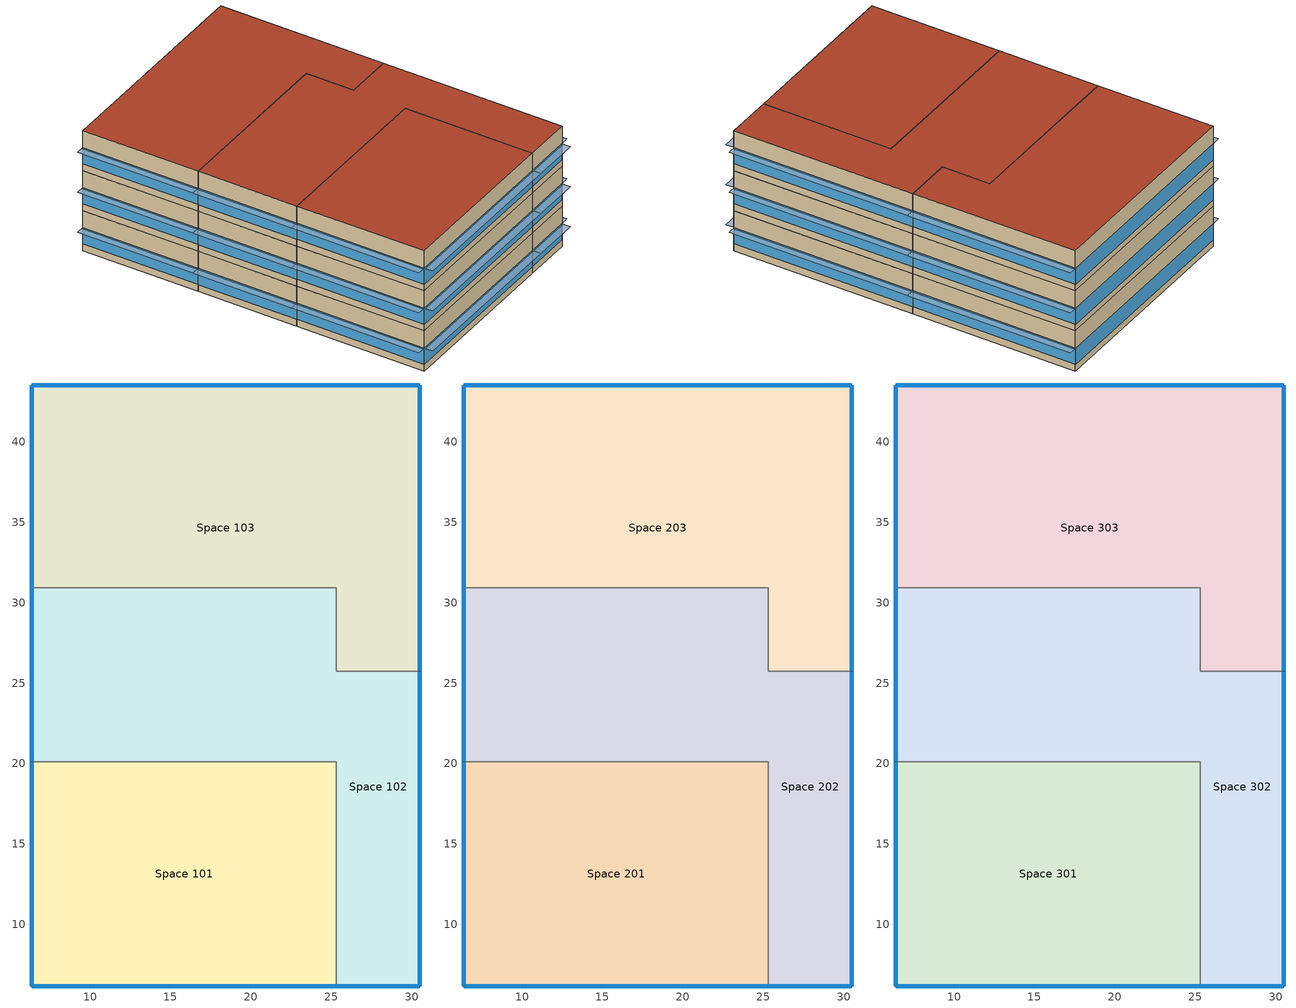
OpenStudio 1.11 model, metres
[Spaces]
Space 101
 floor ground: 25.33,20.11 25.33,6.16 6.37,6.16 6.37,20.11 z0
 wall outside: 6.37,20.11 6.37,6.16 25.33,6.16 z0:4.5
 wall to Space 102: 25.33,6.16 25.33,20.11 6.37,20.11 z0:4.5
 window: 6.39,6.16 25.3,6.16 z0.76:2.56; 6.37,20.08 6.37,6.19 z0.76:2.57
Space 102
 floor ground: 25.33,30.92 25.33,25.75 30.52,25.75 30.52,6.16 25.33,6.16 25.33,20.11 6.37,20.11 6.37,30.92 z0
 wall outside: 25.33,6.16 30.52,6.16 30.52,25.75 / 6.37,30.92 6.37,20.11 z0:4.5
 wall to Space 103: 30.52,25.75 25.33,25.75 25.33,30.92 6.37,30.92 z0:4.5
 window: 6.37,30.9 6.37,20.13 z0.76:2.57; 25.35,6.16 30.49,6.16 z0.76:2.58; 30.52,6.19 30.52,25.72 z0.76:2.56
Space 103
 floor ground: 30.52,43.54 30.52,25.75 25.33,25.75 25.33,30.92 6.37,30.92 6.37,43.54 z0
 wall outside: 30.52,25.75 30.52,43.54 6.37,43.54 6.37,30.92 z0:4.5
 window: 6.37,43.52 6.37,30.95 / 30.52,25.77 30.52,43.52 z0.76:2.57; 30.49,43.54 6.39,43.54 z0.76:2.56
Space 201
 floor to Space 101: 25.33,20.11 25.33,6.16 6.37,6.16 6.37,20.11 z4.5
 wall outside: 6.37,20.11 6.37,6.16 25.33,6.16 z4.5:9
 wall to Space 202: 25.33,6.16 25.33,20.11 6.37,20.11 z4.5:9
 window: 6.39,6.16 25.3,6.16 z5.26:7.06; 6.37,20.08 6.37,6.19 z5.26:7.07
Space 202
 floor to Space 102: 25.33,30.92 25.33,25.75 30.52,25.75 30.52,6.16 25.33,6.16 25.33,20.11 6.37,20.11 6.37,30.92 z4.5
 wall outside: 25.33,6.16 30.52,6.16 30.52,25.75 / 6.37,30.92 6.37,20.11 z4.5:9
 wall to Space 203: 30.52,25.75 25.33,25.75 25.33,30.92 6.37,30.92 z4.5:9
 window: 6.37,30.9 6.37,20.13 z5.26:7.07; 25.35,6.16 30.49,6.16 z5.26:7.08; 30.52,6.19 30.52,25.72 z5.26:7.06
Space 203
 floor to Space 103: 30.52,43.54 30.52,25.75 25.33,25.75 25.33,30.92 6.37,30.92 6.37,43.54 z4.5
 wall outside: 30.52,25.75 30.52,43.54 6.37,43.54 6.37,30.92 z4.5:9
 window: 6.37,43.52 6.37,30.95 / 30.52,25.77 30.52,43.52 z5.26:7.07; 30.49,43.54 6.39,43.54 z5.26:7.06
Space 301
 floor to Space 201: 25.33,20.11 25.33,6.16 6.37,6.16 6.37,20.11 z9
 wall outside: 6.37,20.11 6.37,6.16 25.33,6.16 z9:13.5
 wall to Space 302: 25.33,6.16 25.33,20.11 6.37,20.11 z9:13.5
 window: 6.39,6.16 25.3,6.16 z9.76:11.56; 6.37,20.08 6.37,6.19 z9.76:11.57
 roof outside: 25.33,6.16 25.33,20.11 6.37,20.11 6.37,6.16 z13.5
Space 302
 floor to Space 202: 25.33,30.92 25.33,25.75 30.52,25.75 30.52,6.16 25.33,6.16 25.33,20.11 6.37,20.11 6.37,30.92 z9
 wall outside: 25.33,6.16 30.52,6.16 30.52,25.75 / 6.37,30.92 6.37,20.11 z9:13.5
 wall to Space 303: 30.52,25.75 25.33,25.75 25.33,30.92 6.37,30.92 z9:13.5
 window: 25.35,6.16 30.49,6.16 z9.76:11.58; 6.37,30.9 6.37,20.13 z9.76:11.57; 30.52,6.19 30.52,25.72 z9.76:11.56
 roof outside: 30.52,6.16 30.52,25.75 25.33,25.75 25.33,30.92 6.37,30.92 6.37,20.11 25.33,20.11 25.33,6.16 z13.5
Space 303
 floor to Space 203: 30.52,43.54 30.52,25.75 25.33,25.75 25.33,30.92 6.37,30.92 6.37,43.54 z9
 wall outside: 30.52,25.75 30.52,43.54 6.37,43.54 6.37,30.92 z9:13.5
 window: 30.49,43.54 6.39,43.54 z9.76:11.56; 6.37,43.52 6.37,30.95 / 30.52,25.77 30.52,43.52 z9.76:11.57
 roof outside: 30.52,25.75 30.52,43.54 6.37,43.54 6.37,30.92 25.33,30.92 25.33,25.75 z13.5
shading: 31.42,6.19 31.42,25.72 30.52,25.72 30.52,6.19 z11.56; 6.37,6.19 6.37,20.08 5.47,20.08 5.47,6.19 z2.57; 6.37,30.95 6.37,43.52 5.47,43.52 5.47,30.95 z11.57; 25.3,5.26 25.3,6.16 6.39,6.16 6.39,5.26 z11.56; 31.42,25.77 31.42,43.52 30.52,43.52 30.52,25.77 z2.57; 31.42,25.77 31.42,43.52 30.52,43.52 30.52,25.77 z11.57; 25.3,5.26 25.3,6.16 6.39,6.16 6.39,5.26 z7.06; 31.42,6.19 31.42,25.72 30.52,25.72 30.52,6.19 z2.56; 6.37,6.19 6.37,20.08 5.47,20.08 5.47,6.19 z7.07; 30.49,5.25 30.49,6.16 25.35,6.16 25.35,5.25 z2.58; 25.3,5.26 25.3,6.16 6.39,6.16 6.39,5.26 z2.56; 6.37,20.13 6.37,30.9 5.47,30.9 5.47,20.13 z11.57; 30.49,5.25 30.49,6.16 25.35,6.16 25.35,5.25 z7.08; 6.37,6.19 6.37,20.08 5.47,20.08 5.47,6.19 z11.57; 31.42,6.19 31.42,25.72 30.52,25.72 30.52,6.19 z7.06; 30.49,5.25 30.49,6.16 25.35,6.16 25.35,5.25 z11.58; 6.37,20.13 6.37,30.9 5.47,30.9 5.47,20.13 z2.57; 31.42,25.77 31.42,43.52 30.52,43.52 30.52,25.77 z7.07; 6.37,30.95 6.37,43.52 5.47,43.52 5.47,30.95 z7.07; 6.37,20.13 6.37,30.9 5.47,30.9 5.47,20.13 z7.07; 6.37,30.95 6.37,43.52 5.47,43.52 5.47,30.95 z2.57
[Building]
Building 1: Space Type=189.1-2009 - Office - OpenOffice - CZ4-8; Default Construction Set=189.1-2009 - CZ5 - Office
[Site]
Piacenza: Latitude {deg}=44.92; Longitude {deg}=9.73; Time Zone {hr}=1; Elevation {m}=134
[ClimateZones]
Climate Zone Institution Name 1=ASHRAE; Climate Zone Document Name 1=ANSI/ASHRAE Standard 169; Climate Zone Document Year 1=2006; Climate Zone Institution Name 2=CEC; Climate Zone Document Name 2=California Climate Zone Descriptions; Climate Zone Document Year 2=1995
[DefaultConstructionSet] Interior Partition Construction=Interior Partition
Name | Default Exterior Surface Constructions | Default Interior Surface Constructions | Default Ground Contact Surface Constructions | Default Exterior SubSurface Constructions | Default Interior SubSurface Constructions
189.1-2009 - CZ1 - Office | Default Surface Constructions 1 | Default Surface Constructions 2 | Default Surface Constructions 3 | Default Sub Surface Constructions 1 | Default Sub Surface Constructions 2
189.1-2009 - CZ3 - Office | Default Surface Constructions 7 | Default Surface Constructions 8 | Default Surface Constructions 9 | Default Sub Surface Constructions 5 | Default Sub Surface Constructions 6
189.1-2009 - CZ5 - Office | Default Surface Constructions 13 | Default Surface Constructions 14 | Default Surface Constructions 15 | Default Sub Surface Constructions 9 | Default Sub Surface Constructions 10
[DefaultSurfaceConstructions]
Name | Floor Construction | Wall Construction | Roof Ceiling Construction
Default Surface Constructions 1 | ExtSlabCarpet 4in ClimateZone 1-8 | New Wall Composition 2 | ASHRAE 189.1-2009 ExtRoof IEAD ClimateZone 1
Default Surface Constructions 2; Default Surface Constructions 8; Default Surface Constructions 14 | Interior Floor | Interior Wall | Interior Ceiling
Default Surface Constructions 3; Default Surface Constructions 9; Default Surface Constructions 15 | ExtSlabCarpet 4in ClimateZone 1-8 | ExtSlabCarpet 4in ClimateZone 1-8 | ExtSlabCarpet 4in ClimateZone 1-8
Default Surface Constructions 7 | ExtSlabCarpet 4in ClimateZone 1-8 | ASHRAE 189.1-2009 ExtWall Mass ClimateZone 3 | ASHRAE 189.1-2009 ExtRoof IEAD ClimateZone 2-5
Default Surface Constructions 13 | ExtSlabCarpet 4in ClimateZone 1-8 | ASHRAE 189.1-2009 ExtWall Mass ClimateZone 5 | ASHRAE 189.1-2009 ExtRoof IEAD ClimateZone 2-5
[Construction]
ExtSlabCarpet 4in ClimateZone 1-8: MAT-CC05 4 HW CONCRETE, CP02 CARPET PAD
ASHRAE 189.1-2009 ExtRoof IEAD ClimateZone 1: Roof Membrane, Roof Insulation [18], Metal Decking
Interior Floor: F16 Acoustic tile, F05 Ceiling air space resistance, M11 100mm lightweight concrete
Interior Wall: G01a 19mm gypsum board, F04 Wall air space resistance, G01a 19mm gypsum board
Interior Ceiling: M11 100mm lightweight concrete, F05 Ceiling air space resistance, F16 Acoustic tile
ASHRAE 189.1-2009 ExtWindow ClimateZone 1: Theoretical Glass [167]
Exterior Door: F08 Metal surface, I01 25mm insulation board
Interior Window: Clear 3mm
Interior Door; Interior Partition: G05 25mm wood
ASHRAE 189.1-2009 ExtRoof IEAD ClimateZone 2-5: Roof Membrane, Roof Insulation [21], Metal Decking
ASHRAE 189.1-2009 ExtWall Mass ClimateZone 3: 1IN Stucco, 8IN Concrete HW, Wall Insulation [36], 1/2IN Gypsum
ASHRAE 189.1-2009 ExtWindow ClimateZone 3: Theoretical Glass [202]
ASHRAE 189.1-2009 ExtWindow ClimateZone 4-5: Theoretical Glass [207]
ASHRAE 189.1-2009 ExtWall Mass ClimateZone 5: 1IN Stucco, 8IN Concrete HW, Wall Insulation [40], 1/2IN Gypsum
New Wall Composition 2: 1IN Stucco 1, F08 Metal surface 3, 1/2IN Gypsum 4, G05 25mm wood 2
[Material] Thermal Absorptance=0.9
Name | Roughness | Thickness {m} | Conductivity {W/m-K} | Density {kg/m3} | Specific Heat {J/kg-K} | Solar Absorptance | Visible Absorptance
MAT-CC05 4 HW CONCRETE | Rough | 0.1016 | 1.311 | 2240 | 836.8 | 0.85 | 0.85
1IN Stucco; 1IN Stucco 1 | Smooth | 0.0253 | 0.6918 | 1858 | 837 | 0.92 | 0.92
8IN Concrete HW | MediumRough | 0.2033 | 1.7296 | 2243 | 837 | 0.65 | 0.65
1/2IN Gypsum; 1/2IN Gypsum 4 | Smooth | 0.0127 | 0.16 | 784.9 | 830 | 0.4 | 0.4
Roof Membrane | VeryRough | 0.0095 | 0.16 | 1121.29 | 1460 | 0.7 | 0.7
Roof Insulation [18] | MediumRough | 0.1693 | 0.049 | 265 | 836.8 | 0.7 | 0.7
Metal Decking | MediumSmooth | 0.0015 | 45.006 | 7680 | 418.4 | 0.6 | 0.6
F16 Acoustic tile | MediumSmooth | 0.0191 | 0.06 | 368 | 590 | 0.3 | 0.3
M11 100mm lightweight concrete | MediumRough | 0.1016 | 0.53 | 1280 | 840 | 0.5 | 0.5
G01a 19mm gypsum board | MediumSmooth | 0.019 | 0.16 | 800 | 1090 | 0.4 | 0.4
F08 Metal surface; F08 Metal surface 3 | Smooth | 0.0008 | 45.28 | 7824 | 500 | 0.7 | 0.7
I01 25mm insulation board | MediumRough | 0.0254 | 0.03 | 43 | 1210 | 0.6 | 0.6
G05 25mm wood; G05 25mm wood 2 | MediumSmooth | 0.0254 | 0.15 | 608 | 1630 | 0.5 | 0.5
Roof Insulation [21] | MediumRough | 0.2105 | 0.049 | 265 | 836.8 | 0.7 | 0.7
Wall Insulation [36] | MediumRough | 0.0566 | 0.0432 | 91 | 837 | 0.5 | 0.5
Wall Insulation [40] | MediumRough | 0.0794 | 0.0432 | 91 | 837 | 0.5 | 0.5
[Material:NoMass]
CP02 CARPET PAD: Roughness=Smooth; Thermal Resistance {m2-K/W}=0.1; Thermal Absorptance=0.9; Solar Absorptance=0.8; Visible Absorptance=0.8
[Material:AirGap]
Name | Thermal Resistance {m2-K/W}
F05 Ceiling air space resistance | 0.18
F04 Wall air space resistance | 0.15
[DefaultSubSurfaceConstructions]
Name | Fixed Window Construction | Operable Window Construction | Door Construction | Tubular Daylight Dome Construction | Tubular Daylight Diffuser Construction
Default Sub Surface Constructions 1 | ASHRAE 189.1-2009 ExtWindow ClimateZone 1 | ASHRAE 189.1-2009 ExtWindow ClimateZone 1 | Exterior Door | Interior Window | Interior Window
Default Sub Surface Constructions 2; Default Sub Surface Constructions 6; Default Sub Surface Constructions 10 | Interior Window | Interior Window | Interior Door
Default Sub Surface Constructions 5 | ASHRAE 189.1-2009 ExtWindow ClimateZone 3 | ASHRAE 189.1-2009 ExtWindow ClimateZone 3 | Exterior Door | Interior Window | Interior Window
Default Sub Surface Constructions 9 | ASHRAE 189.1-2009 ExtWindow ClimateZone 4-5 | ASHRAE 189.1-2009 ExtWindow ClimateZone 4-5 | Exterior Door | Interior Window | Interior Window
[WindowMaterial:Glazing] Optical Data Type=SpectralAverage; Thickness {m}=0.003; Back Side Solar Reflectance at Normal Incidence=0; Back Side Visible Reflectance at Normal Incidence=0; Infrared Transmittance at Normal Incidence=0; Dirt Correction Factor for Solar and Visible Transmittance=1; Solar Diffusing=No
Name | Solar Transmittance at Normal Incidence | Front Side Solar Reflectance at Normal Incidence | Visible Transmittance at Normal Incidence | Front Side Visible Reflectance at Normal Incidence | Front Side Infrared Hemispherical Emissivity | Back Side Infrared Hemispherical Emissivity | Conductivity {W/m-K}
Theoretical Glass [167] | 0.2374 | 0.7126 | 0.2512 | 0.6988 | 0.985 | 0.985 | 2.1073
Clear 3mm | 0.837 | 0.075 | 0.898 | 0.081 | 0.84 | 0.84 | 0.9
Theoretical Glass [202] | 0.2325 | 0.7175 | 0.3192 | 0.6308 | 0.9 | 0.9 | 0.0192
Theoretical Glass [207] | 0.3311 | 0.6189 | 0.44 | 0.51 | 0.9 | 0.9 | 0.0133
[SpaceType] Standards Building Type=Office
Name | Default Schedule Set | Design Specification Outdoor Air Object | Standards Space Type
189.1-2009 - Office - BreakRoom - CZ1-3 | 189.1-2009 - Office - BreakRoom - CZ1-3 Schedule Set | 189.1-2009 - Office - BreakRoom - CZ1-3 Ventilation | BreakRoom
189.1-2009 - Office - Conference - CZ1-3 | 189.1-2009 - Office - Conference - CZ1-3 Schedule Set | 189.1-2009 - Office - Conference - CZ1-3 Ventilation | Conference
189.1-2009 - Office - Lobby - CZ1-3 | 189.1-2009 - Office - Lobby - CZ1-3 Schedule Set | 189.1-2009 - Office - Lobby - CZ1-3 Ventilation | Lobby
189.1-2009 - Office - OpenOffice - CZ4-8 | 189.1-2009 - Office - OpenOffice - CZ4-8 Schedule Set | 189.1-2009 - Office - OpenOffice - CZ4-8 Ventilation | OpenOffice
[DefaultScheduleSet] People Activity Level Schedule=Office Activity; Lighting Schedule=Office Bldg Light; Electric Equipment Schedule=Office Bldg Equip; Infiltration Schedule=Office Infil Quarter On
Name | Number of People Schedule
189.1-2009 - Office - BreakRoom - CZ1-3 Schedule Set; 189.1-2009 - Office - Conference - CZ1-3 Schedule Set; 189.1-2009 - Office - Lobby - CZ1-3 Schedule Set | Office Misc Occ
189.1-2009 - Office - OpenOffice - CZ4-8 Schedule Set | Office Work Occ
[Lights:Definition] Design Level Calculation Method=Watts/Area
Name | Watts per Space Floor Area {W/m2}
189.1-2009 - Office - BreakRoom - CZ1-3 Lights Definition | 11.625
189.1-2009 - Office - Conference - CZ1-3 Lights Definition; 189.1-2009 - Office - Lobby - CZ1-3 Lights Definition | 12.5938
189.1-2009 - Office - OpenOffice - CZ4-8 Lights Definition | 10.6563
[Lights]
Name | Lights Definition | Space or SpaceType
189.1-2009 - Office - BreakRoom - CZ1-3 Lights | 189.1-2009 - Office - BreakRoom - CZ1-3 Lights Definition | 189.1-2009 - Office - BreakRoom - CZ1-3
189.1-2009 - Office - Conference - CZ1-3 Lights | 189.1-2009 - Office - Conference - CZ1-3 Lights Definition | 189.1-2009 - Office - Conference - CZ1-3
189.1-2009 - Office - Lobby - CZ1-3 Lights | 189.1-2009 - Office - Lobby - CZ1-3 Lights Definition | 189.1-2009 - Office - Lobby - CZ1-3
189.1-2009 - Office - OpenOffice - CZ4-8 Lights | 189.1-2009 - Office - OpenOffice - CZ4-8 Lights Definition | 189.1-2009 - Office - OpenOffice - CZ4-8
[DesignSpecification:OutdoorAir] Outdoor Air Method=Sum
Name | Outdoor Air Flow per Person {m3/s-person}
189.1-2009 - Office - BreakRoom - CZ1-3 Ventilation; 189.1-2009 - Office - Lobby - CZ1-3 Ventilation | 0.00707921
189.1-2009 - Office - Conference - CZ1-3 Ventilation; 189.1-2009 - Office - OpenOffice - CZ4-8 Ventilation | 0.00943895
[People:Definition] Number of People Calculation Method=People/Area; Fraction Radiant=0.3
Name | People per Space Floor Area {person/m2}
189.1-2009 - Office - BreakRoom - CZ1-3 People Definition; 189.1-2009 - Office - Conference - CZ1-3 People Definition | 0.538196
189.1-2009 - Office - Lobby - CZ1-3 People Definition | 0.107639
189.1-2009 - Office - OpenOffice - CZ4-8 People Definition | 0.0565105
[People]
Name | People Definition | Space or SpaceType
189.1-2009 - Office - BreakRoom - CZ1-3 People | 189.1-2009 - Office - BreakRoom - CZ1-3 People Definition | 189.1-2009 - Office - BreakRoom - CZ1-3
189.1-2009 - Office - Conference - CZ1-3 People | 189.1-2009 - Office - Conference - CZ1-3 People Definition | 189.1-2009 - Office - Conference - CZ1-3
189.1-2009 - Office - Lobby - CZ1-3 People | 189.1-2009 - Office - Lobby - CZ1-3 People Definition | 189.1-2009 - Office - Lobby - CZ1-3
189.1-2009 - Office - OpenOffice - CZ4-8 People | 189.1-2009 - Office - OpenOffice - CZ4-8 People Definition | 189.1-2009 - Office - OpenOffice - CZ4-8
[SpaceInfiltration:DesignFlowRate] Design Flow Rate Calculation Method=Flow/ExteriorArea
Name | Space or SpaceType | Flow per Exterior Surface Area {m3/s-m2}
189.1-2009 - Office - BreakRoom - CZ1-3 Infiltration | 189.1-2009 - Office - BreakRoom - CZ1-3 | 0.00030226
189.1-2009 - Office - Conference - CZ1-3 Infiltration | 189.1-2009 - Office - Conference - CZ1-3 | 0.00030226
189.1-2009 - Office - Lobby - CZ1-3 Infiltration | 189.1-2009 - Office - Lobby - CZ1-3 | 0.00030226
189.1-2009 - Office - OpenOffice - CZ4-8 Infiltration | 189.1-2009 - Office - OpenOffice - CZ4-8 | 0.000226568
[ElectricEquipment:Definition] Design Level Calculation Method=Watts/Area
Name | Watts per Space Floor Area {W/m2}
189.1-2009 - Office - BreakRoom - CZ1-3 Electric Equipment Definition | 48.007
189.1-2009 - Office - Conference - CZ1-3 Electric Equipment Definition | 3.98265
189.1-2009 - Office - Lobby - CZ1-3 Electric Equipment Definition | 0.753474
189.1-2009 - Office - OpenOffice - CZ4-8 Electric Equipment Definition | 7.64238
[ElectricEquipment]
Name | Electric Equipment Definition | Space or SpaceType
189.1-2009 - Office - BreakRoom - CZ1-3 Electric Equipment | 189.1-2009 - Office - BreakRoom - CZ1-3 Electric Equipment Definition | 189.1-2009 - Office - BreakRoom - CZ1-3
189.1-2009 - Office - Conference - CZ1-3 Electric Equipment | 189.1-2009 - Office - Conference - CZ1-3 Electric Equipment Definition | 189.1-2009 - Office - Conference - CZ1-3
189.1-2009 - Office - Lobby - CZ1-3 Electric Equipment | 189.1-2009 - Office - Lobby - CZ1-3 Electric Equipment Definition | 189.1-2009 - Office - Lobby - CZ1-3
189.1-2009 - Office - OpenOffice - CZ4-8 Electric Equipment | 189.1-2009 - Office - OpenOffice - CZ4-8 Electric Equipment Definition | 189.1-2009 - Office - OpenOffice - CZ4-8
[ThermostatSetpoint:DualSetpoint] Heating Setpoint Temperature Schedule=Medium Office HtgSetp; Cooling Setpoint Temperature Schedule=Medium Office ClgSetp
Thermal Zone 1 Thermostat; Thermal Zone 2 Thermostat; Thermal Zone 3 Thermostat
[BuildingStory]
Name | Nominal Z Coordinate {m} | Nominal Floor to Floor Height {m}
Building Story 1 | 0 | 4.7
Building Story 2 | 4.7 | 4.7
Building Story 3 | 0 | 4.5
Building Story 4 | 4.5 | 4.5
Building Story 5 | 9 | 4.5
[Space] Building Story=Building Story 1
Name | Space Type | Default Construction Set | Thermal Zone
Space 101; Space 201; Space 301 | 189.1-2009 - Office - BreakRoom - CZ1-3 | 189.1-2009 - CZ1 - Office | Thermal Zone 1
Space 102; Space 202; Space 302 | 189.1-2009 - Office - Lobby - CZ1-3 | 189.1-2009 - CZ1 - Office | Thermal Zone 2
Space 103; Space 203; Space 303 | 189.1-2009 - Office - Conference - CZ1-3 | 189.1-2009 - CZ3 - Office | Thermal Zone 3
[ThermalZone] Use Ideal Air Loads=Yes
Name | Thermostat
Thermal Zone 1 | Thermal Zone 1 Thermostat
Thermal Zone 2 | Thermal Zone 2 Thermostat
Thermal Zone 3 | Thermal Zone 3 Thermostat
[Sizing:Zone] Zone Cooling Design Supply Air Temperature Input Method=SupplyAirTemperature; Zone Cooling Design Supply Air Temperature {C}=14; Zone Cooling Design Supply Air Temperature Difference {deltaC}=11.11; Zone Heating Design Supply Air Temperature Input Method=SupplyAirTemperature; Zone Heating Design Supply Air Temperature {C}=40; Zone Heating Design Supply Air Temperature Difference {deltaC}=11.11; Zone Cooling Design Supply Air Humidity Ratio {kg-H2O/kg-air}=0.0085; Zone Heating Design Supply Air Humidity Ratio {kg-H2O/kg-air}=0.008; Cooling Design Air Flow Method=DesignDay; Heating Design Air Flow Method=DesignDay; Account for Dedicated Outdoor Air System=No; Dedicated Outdoor Air System Control Strategy=NeutralSupplyAir; Dedicated Outdoor Air Low Setpoint Temperature for Design {C}=autosize; Dedicated Outdoor Air High Setpoint Temperature for Design {C}=autosize
Thermal Zone 1; Thermal Zone 2; Thermal Zone 3
[Schedule:Ruleset]
Name | Default Day Schedule | Summer Design Day Schedule | Winter Design Day Schedule
Office Bldg Light | Office Bldg Light Default Schedule | Office Bldg Light Summer Design Day | Office Bldg Light Winter Design Day
Office Misc Occ | Office Bldg Occ Default Schedule 1 | Office Bldg Occ Summer Design Day 1 | Office Bldg Occ Winter Design Day 1
Office Activity | Office Activity Default Schedule | Office Activity Summer Design Day | Office Activity Winter Design Day
Office Infil Quarter On | Office Infil Quarter On Default Schedule | Office Infil Quarter On Summer Design Day | Office Infil Quarter On Winter Design Day
Office Bldg Equip | Office Bldg Equip Default Schedule | Office Bldg Equip Summer Design Day | Office Bldg Equip Winter Design Day
Medium Office HtgSetp | Medium Office HtgSetp Default Schedule | Medium Office HtgSetp Summer Design Day | Medium Office HtgSetp Winter Design Day
Medium Office ClgSetp | Medium Office ClgSetp Default Schedule | Medium Office ClgSetp Summer Design Day | Medium Office ClgSetp Winter Design Day
Office Work Occ | Office Bldg Occ Default Schedule | Office Bldg Occ Summer Design Day | Office Bldg Occ Winter Design Day
[Schedule:Day]
Office Bldg Light Default Schedule: 5, 0, 0.05, 7, 0, 0.1, 8, 0, 0.3, 17, 0, 0.9, 18, 0, 0.7, 20, 0, 0.5, 22, 0, 0.3, 23, 0, 0.1, 24, 0, 0.05
Office Bldg Light Summer Design Day; Office Infil Quarter On Rule 1 Day Schedule; Office Bldg Equip Summer Design Day: 24, 0, 1
Office Bldg Light Winter Design Day; Office Bldg Occ Winter Design Day 1; Office Bldg Occ Rule 1 Day Schedule 1; Office Bldg Equip Winter Design Day; Office Bldg Occ Winter Design Day; Office Bldg Occ Rule 1 Day Schedule: 24, 0, 0
Office Bldg Light Rule 1 Day Schedule: 24, 0, 0.05
Office Bldg Light Rule 2 Day Schedule: 6, 0, 0.05, 8, 0, 0.1, 14, 0, 0.5, 17, 0, 0.15, 24, 0, 0.05
Office Bldg Occ Default Schedule 1: 6, 0, 0, 7, 0, 0.1, 8, 0, 0.2, 20, 0, 0.4, 22, 0, 0.1, 24, 0, 0.05
Office Bldg Occ Summer Design Day 1; Office Bldg Occ Summer Design Day: 6, 0, 0, 22, 0, 1, 24, 0, 0.05
Office Bldg Occ Rule 2 Day Schedule 1: 6, 0, 0, 8, 0, 0.1, 14, 0, 0.25, 17, 0, 0.1, 24, 0, 0
Office Activity Default Schedule; Office Activity Summer Design Day; Office Activity Winter Design Day: 24, 0, 132
Office Infil Quarter On Default Schedule; Office Infil Quarter On Summer Design Day: 6, 0, 1, 22, 0, 0.25, 24, 0, 1
Office Infil Quarter On Winter Design Day; Office Infil Quarter On Rule 2 Day Schedule: 6, 0, 1, 18, 0, 0.25, 24, 0, 1
Office Bldg Equip Default Schedule: 8, 0, 0.4, 12, 0, 0.9, 13, 0, 0.8, 17, 0, 0.9, 18, 0, 0.8, 20, 0, 0.6, 22, 0, 0.5, 24, 0, 0.4
Office Bldg Equip Rule 1 Day Schedule: 24, 0, 0.3
Office Bldg Equip Rule 2 Day Schedule: 6, 0, 0.3, 8, 0, 0.4, 14, 0, 0.5, 17, 0, 0.35, 24, 0, 0.3
Medium Office HtgSetp Default Schedule: 6, 0, 15.6, 22, 0, 21, 24, 0, 15.6
Medium Office HtgSetp Summer Design Day; Medium Office HtgSetp Rule 1 Day Schedule: 24, 0, 15.6
Medium Office HtgSetp Winter Design Day: 24, 0, 21
Medium Office HtgSetp Rule 2 Day Schedule: 6, 0, 15.6, 18, 0, 21, 24, 0, 15.6
Medium Office ClgSetp Default Schedule; Medium Office ClgSetp Summer Design Day: 6, 0, 26.7, 22, 0, 24, 24, 0, 26.7
Medium Office ClgSetp Winter Design Day; Medium Office ClgSetp Rule 1 Day Schedule: 24, 0, 26.7
Medium Office ClgSetp Rule 2 Day Schedule: 6, 0, 26.7, 18, 0, 24, 24, 0, 26.7
Office Bldg Occ Default Schedule: 6, 0, 0, 7, 0, 0.1, 8, 0, 0.2, 12, 0, 0.85, 13, 0, 0.5, 17, 0, 0.85, 18, 0, 0.7, 20, 0, 0.4, 22, 0, 0.1, 24, 0, 0.05
Office Bldg Occ Rule 2 Day Schedule: 6, 0, 0, 8, 0, 0.1, 14, 0, 0.4, 17, 0, 0.1, 24, 0, 0
[Schedule:Rule] Apply Monday=No; Apply Tuesday=No; Apply Wednesday=No; Apply Thursday=No; Apply Friday=No; Date Specification Type=DateRange; Start Month=1; Start Day=1; End Month=12; End Day=31
Name | Schedule Ruleset | Rule Order | Day Schedule | Apply Sunday | Apply Saturday
Office Bldg Light Rule 1 | Office Bldg Light | 0 | Office Bldg Light Rule 1 Day Schedule | Yes | No
Office Bldg Light Rule 2 | Office Bldg Light | 1 | Office Bldg Light Rule 2 Day Schedule | No | Yes
Office Misc Occ Rule 1 | Office Misc Occ | 0 | Office Bldg Occ Rule 1 Day Schedule 1 | Yes | No
Office Misc Occ Rule 2 | Office Misc Occ | 1 | Office Bldg Occ Rule 2 Day Schedule 1 | No | Yes
Office Infil Quarter On Rule 1 | Office Infil Quarter On | 0 | Office Infil Quarter On Rule 1 Day Schedule | Yes | No
Office Infil Quarter On Rule 2 | Office Infil Quarter On | 1 | Office Infil Quarter On Rule 2 Day Schedule | No | Yes
Office Bldg Equip Rule 1 | Office Bldg Equip | 0 | Office Bldg Equip Rule 1 Day Schedule | Yes | No
Office Bldg Equip Rule 2 | Office Bldg Equip | 1 | Office Bldg Equip Rule 2 Day Schedule | No | Yes
Medium Office HtgSetp Rule 1 | Medium Office HtgSetp | 0 | Medium Office HtgSetp Rule 1 Day Schedule | Yes | No
Medium Office HtgSetp Rule 2 | Medium Office HtgSetp | 1 | Medium Office HtgSetp Rule 2 Day Schedule | No | Yes
Medium Office ClgSetp Rule 1 | Medium Office ClgSetp | 0 | Medium Office ClgSetp Rule 1 Day Schedule | Yes | No
Medium Office ClgSetp Rule 2 | Medium Office ClgSetp | 1 | Medium Office ClgSetp Rule 2 Day Schedule | No | Yes
Office Work Occ Rule 1 | Office Work Occ | 0 | Office Bldg Occ Rule 1 Day Schedule | Yes | No
Office Work Occ Rule 2 | Office Work Occ | 1 | Office Bldg Occ Rule 2 Day Schedule | No | Yes
